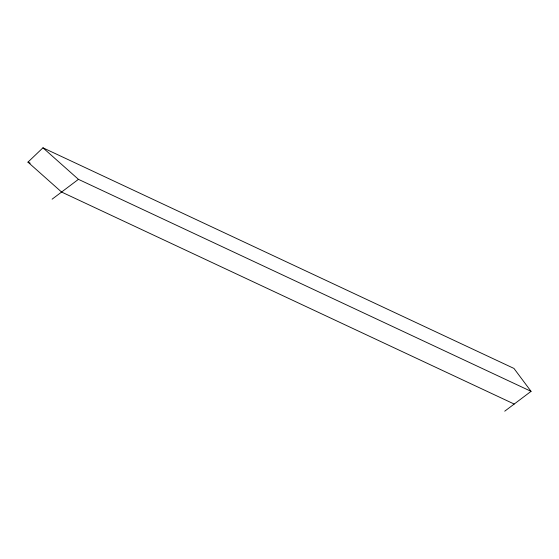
<?xml version="1.0" encoding="UTF-8"?>
<svg xmlns="http://www.w3.org/2000/svg" width="559" height="559" viewBox="0 0 559 559"><rect width="100%" height="100%" fill="white"/><g stroke="black" fill="none" stroke-linecap="round" stroke-linejoin="round"><path stroke-width="0.84" d="M514.203 404.052L61.588 192.044L27.95 162.138L42.959 147.807L513.959 368.43L531.05 391.349L504.728 411.193M52.113 199.186L78.435 179.341L531.05 391.349M27.95 162.138L30.256 163.221M42.959 147.807L78.435 179.341"/></g></svg>
